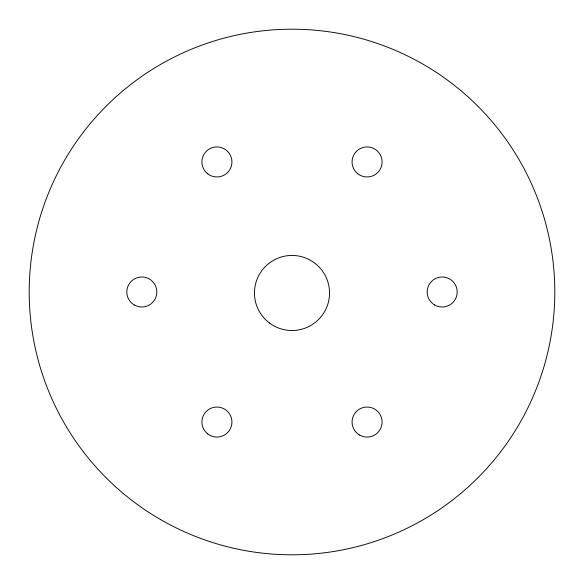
<?xml version="1.0" encoding="UTF-8"?>
<svg xmlns="http://www.w3.org/2000/svg" width="584" height="584" viewBox="0 0 584 584"><rect width="100%" height="100%" fill="white"/><g stroke="black" fill="none" stroke-linecap="round" stroke-linejoin="round"><path stroke-width="0.88" d="M160.6 519.592A262.8 262.8 0 0 0 554.8 292A262.8 262.8 0 0 0 160.6 64.408A262.8 262.8 0 0 0 160.6 519.592M269.428 322.981A37.544 37.544 0 0 0 329.267 297.526A37.544 37.544 0 0 0 277.305 258.435A37.544 37.544 0 0 0 269.428 322.981M434.664 305.009A15.016 15.016 0 0 0 457.192 292A15.016 15.016 0 0 0 434.664 278.991A15.016 15.016 0 0 0 434.664 305.009M357.941 173.864A15.016 15.016 0 0 0 381.972 163.907A15.016 15.016 0 0 0 361.335 148.073A15.016 15.016 0 0 0 357.941 173.864M207.773 173.864A15.016 15.016 0 0 0 231.804 163.907A15.016 15.016 0 0 0 211.167 148.073A15.016 15.016 0 0 0 207.773 173.864M134.32 305.009A15.016 15.016 0 0 0 156.848 292A15.016 15.016 0 0 0 134.32 278.991A15.016 15.016 0 0 0 134.32 305.009M207.773 433.963A15.016 15.016 0 0 0 231.804 424.013A15.016 15.016 0 0 0 211.167 408.179A15.016 15.016 0 0 0 207.773 433.963M359.576 435.058A15.016 15.016 0 0 0 382.104 422.049A15.016 15.016 0 0 0 359.576 409.048A15.016 15.016 0 0 0 359.576 435.058"/></g></svg>
